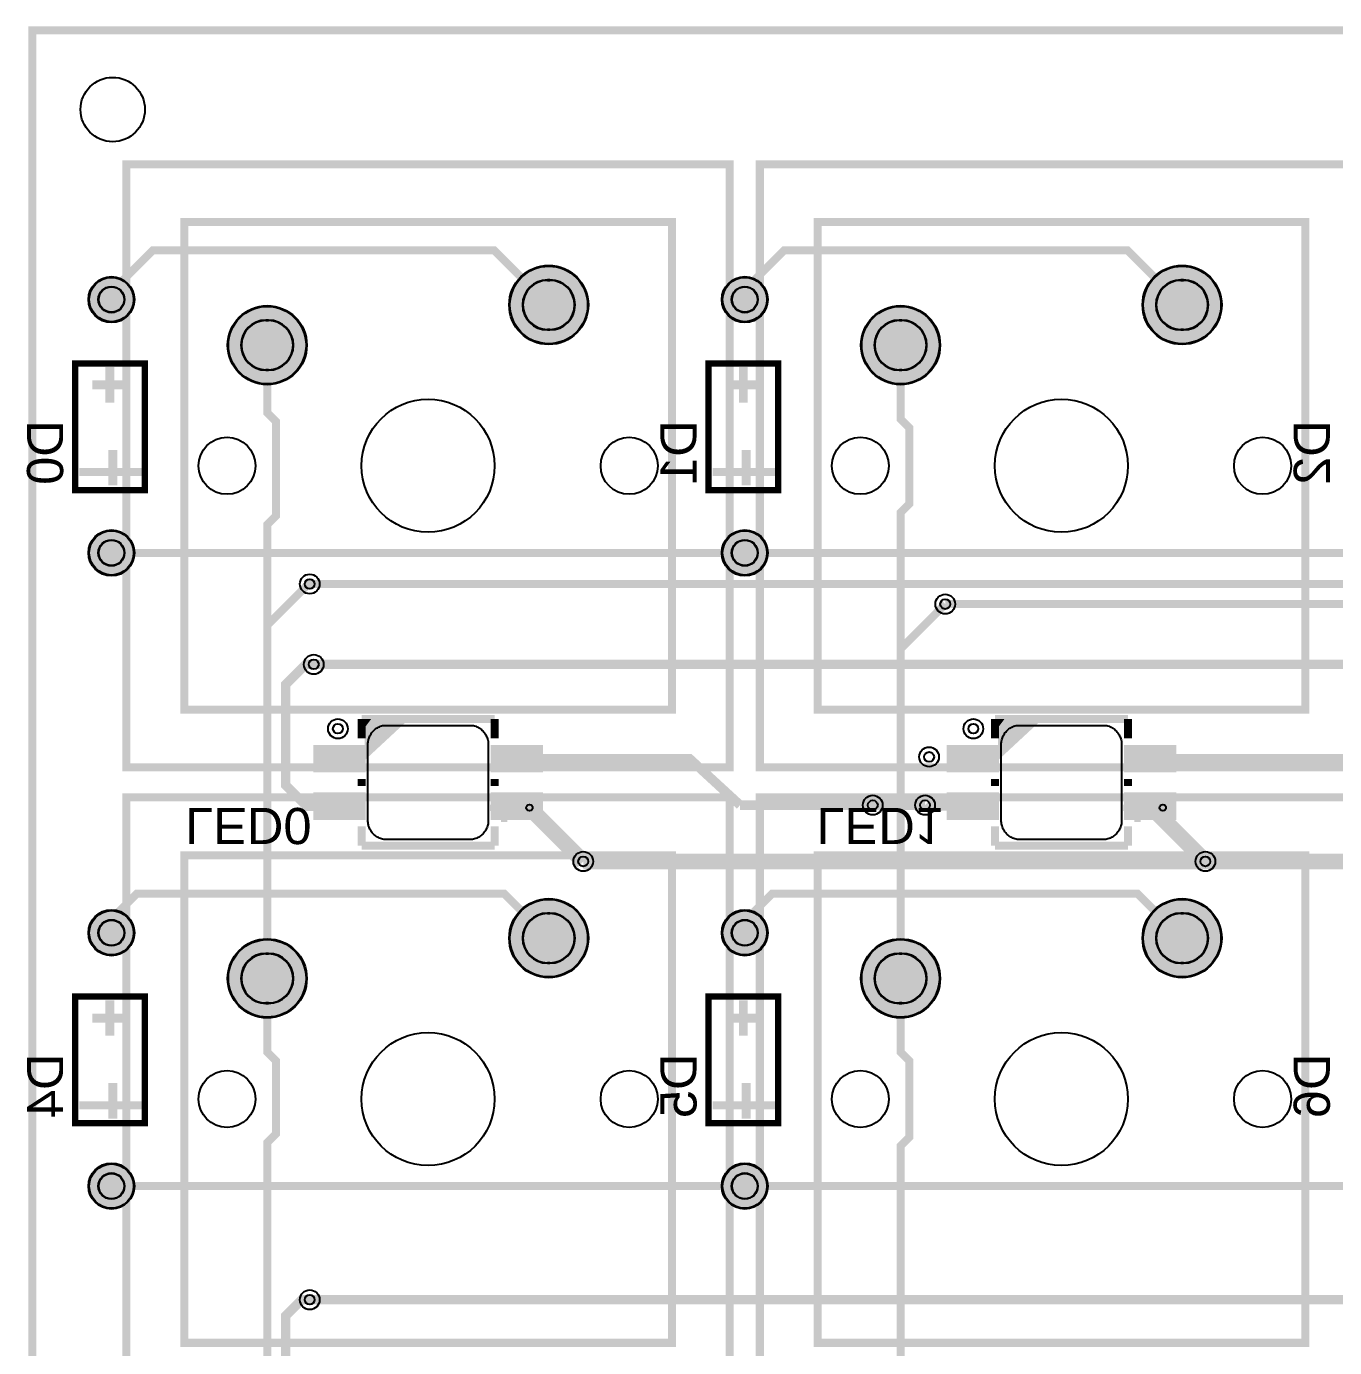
# Model space of a CAD drawing. Header units: millimetres. Extents: x 0 to 100, y 0 to 92.
# Drawn here: x -0.18 to 41.12, y 47.15 to 88.88 of the extents above; entities that cross this region are included whole.
import ezdxf

# ---------------------------------------------------------------- set-up
doc = ezdxf.new("R2010")
doc.units = ezdxf.units.MM
for name, color, linetype, true_color in [('BoardOutLine', 7, 'Continuous', 0xff00ff), ('BottomLayer', 7, 'Continuous', 0x0000ff), ('BottomPasteMaskLayer', 7, 'Continuous', 0x800000), ('BottomSilkLayer', 7, 'Continuous', 0x66cc33), ('BottomSolderMaskLayer', 7, 'Continuous', 0xaa00ff), ('Document', 7, 'Continuous', 0xffffff), ('Hole', 7, 'Continuous', 0x222222), ('Multi-Layer', 7, 'Continuous', 0xc0c0c0), ('TopLayer', 7, 'Continuous', 0xff0000), ('TopSilkLayer', 7, 'Continuous', 0xffcc00), ('TopSolderMaskLayer', 7, 'Continuous', 0x800080)]:
    doc.layers.add(name, color=color, linetype=linetype, true_color=true_color)
doc.styles.get("Standard").update_dxf_attribs({"font": 'arial.ttf'})

msp = doc.modelspace()

# ---------------------------------------------------------------- hatches: boundary and pattern name
at = {"layer": 'BottomLayer'}
for points in [[(10.5, 65.34), (8.9, 65.34), (8.9, 66.16), (10.5, 66.16)], [(16.1, 65.34), (14.5, 65.34), (14.5, 66.16), (16.1, 66.16)], [(30.5, 65.34), (28.9, 65.34), (28.9, 66.16), (30.5, 66.16)], [(36.1, 65.34), (34.5, 65.34), (34.5, 66.16), (36.1, 66.16)], [(10.5, 63.84), (8.9, 63.84), (8.9, 64.66), (10.5, 64.66)], [(16.1, 63.84), (14.5, 63.84), (14.5, 64.66), (16.1, 64.66)], [(30.5, 63.84), (28.9, 63.84), (28.9, 64.66), (30.5, 64.66)], [(36.1, 63.84), (34.5, 63.84), (34.5, 64.66), (36.1, 64.66)]]:
    msp.add_hatch(color=256, dxfattribs=at).paths.add_polyline_path(points)
at = {"layer": 'BottomPasteMaskLayer'}
for points in [[(10.5, 65.34), (8.9, 65.34), (8.9, 66.16), (10.5, 66.16)], [(16.1, 65.34), (14.5, 65.34), (14.5, 66.16), (16.1, 66.16)], [(30.5, 65.34), (28.9, 65.34), (28.9, 66.16), (30.5, 66.16)], [(36.1, 65.34), (34.5, 65.34), (34.5, 66.16), (36.1, 66.16)], [(10.5, 63.84), (8.9, 63.84), (8.9, 64.66), (10.5, 64.66)], [(16.1, 63.84), (14.5, 63.84), (14.5, 64.66), (16.1, 64.66)], [(30.5, 63.84), (28.9, 63.84), (28.9, 64.66), (30.5, 64.66)], [(36.1, 63.84), (34.5, 63.84), (34.5, 64.66), (36.1, 64.66)]]:
    msp.add_hatch(color=256, dxfattribs=at).paths.add_polyline_path(points)
at = {"layer": 'BottomSilkLayer'}
for points in [[(10.4, 66.6), (10.4, 67), (10.7, 67)], [(30.4, 66.6), (30.4, 67), (30.7, 67)]]:
    msp.add_hatch(color=256, dxfattribs=at).paths.add_polyline_path(points)
at = {"layer": 'BottomSolderMaskLayer'}
for points in [[(1.775, 80.25, 1), (3.225, 80.25, 1)], [(15.06, 80.08, 1), (17.561, 80.08, 1)], [(21.775, 80.25, 1), (23.225, 80.25, 1)], [(35.06, 80.08, 1), (37.561, 80.08, 1)], [(6.17, 78.81, 1), (8.671, 78.81, 1)], [(26.17, 78.81, 1), (28.671, 78.81, 1)], [(1.775, 72.25, 1), (3.225, 72.25, 1)], [(21.775, 72.25, 1), (23.225, 72.25, 1)], [(10.525, 65.315), (8.875, 65.315), (8.875, 66.185), (10.525, 66.185)], [(16.125, 65.315), (14.475, 65.315), (14.475, 66.185), (16.125, 66.185)], [(30.525, 65.315), (28.875, 65.315), (28.875, 66.185), (30.525, 66.185)], [(36.125, 65.315), (34.475, 65.315), (34.475, 66.185), (36.125, 66.185)], [(10.525, 63.815), (8.875, 63.815), (8.875, 64.685), (10.525, 64.685)], [(16.125, 63.815), (14.475, 63.815), (14.475, 64.685), (16.125, 64.685)], [(30.525, 63.815), (28.875, 63.815), (28.875, 64.685), (30.525, 64.685)], [(36.125, 63.815), (34.475, 63.815), (34.475, 64.685), (36.125, 64.685)], [(1.775, 60.25, 1), (3.225, 60.25, 1)], [(15.06, 60.08, 1), (17.561, 60.08, 1)], [(21.775, 60.25, 1), (23.225, 60.25, 1)], [(35.06, 60.08, 1), (37.561, 60.08, 1)], [(6.17, 58.81, 1), (8.671, 58.81, 1)], [(26.17, 58.81, 1), (28.671, 58.81, 1)], [(1.775, 52.25, 1), (3.225, 52.25, 1)], [(21.775, 52.25, 1), (23.225, 52.25, 1)]]:
    msp.add_hatch(color=256, dxfattribs=at).paths.add_polyline_path(points)
at = {"layer": 'Document'}
for points in [[(2.593, 77.277), (2.593, 78.117), (2.313, 78.117), (2.313, 77.277), (2.313, 76.997), (2.593, 76.997)], [(22.593, 77.277), (22.593, 78.117), (22.313, 78.117), (22.313, 77.277), (22.313, 76.997), (22.593, 76.997)], [(2.173, 77.417), (3.013, 77.417), (3.013, 77.697), (2.173, 77.697), (1.893, 77.697), (1.893, 77.417)], [(22.173, 77.417), (23.013, 77.417), (23.013, 77.697), (22.173, 77.697), (21.893, 77.697), (21.893, 77.417)], [(2.407, 75.223), (2.407, 74.383), (2.687, 74.383), (2.687, 75.223), (2.687, 75.503), (2.407, 75.503)], [(22.407, 75.223), (22.407, 74.383), (22.687, 74.383), (22.687, 75.223), (22.687, 75.503), (22.407, 75.503)], [(10.5, 65.7), (11.9, 67), (10.5, 67)], [(30.5, 65.7), (31.9, 67), (30.5, 67)], [(10, 65.6), (9.2, 65.6), (9.2, 65.8), (10.1, 65.8), (10.1, 65.7), (10.1, 65.6)], [(30, 65.6), (29.2, 65.6), (29.2, 65.8), (30.1, 65.8), (30.1, 65.7), (30.1, 65.6)], [(15.25, 64.1), (14.45, 64.1), (14.45, 64.3), (15.35, 64.3), (15.35, 64.2), (15.35, 64.1)], [(15, 64.55), (15, 63.75), (14.8, 63.75), (14.8, 64.65), (14.9, 64.65), (15, 64.65)], [(35.25, 64.1), (34.45, 64.1), (34.45, 64.3), (35.35, 64.3), (35.35, 64.2), (35.35, 64.1)], [(35, 64.55), (35, 63.75), (34.8, 63.75), (34.8, 64.65), (34.9, 64.65), (35, 64.65)], [(2.593, 57.277), (2.593, 58.117), (2.313, 58.117), (2.313, 57.277), (2.313, 56.997), (2.593, 56.997)], [(22.593, 57.277), (22.593, 58.117), (22.313, 58.117), (22.313, 57.277), (22.313, 56.997), (22.593, 56.997)], [(2.173, 57.417), (3.013, 57.417), (3.013, 57.697), (2.173, 57.697), (1.893, 57.697), (1.893, 57.417)], [(22.173, 57.417), (23.013, 57.417), (23.013, 57.697), (22.173, 57.697), (21.893, 57.697), (21.893, 57.417)], [(2.407, 55.223), (2.407, 54.383), (2.687, 54.383), (2.687, 55.223), (2.687, 55.503), (2.407, 55.503)], [(22.407, 55.223), (22.407, 54.383), (22.687, 54.383), (22.687, 55.223), (22.687, 55.503), (22.407, 55.503)]]:
    msp.add_hatch(color=256, dxfattribs=at).paths.add_polyline_path(points)
at = {"layer": 'Multi-Layer'}
for points in [[(15.085, 80.08, 1), (17.535, 80.08, 1)], [(35.085, 80.08, 1), (37.535, 80.08, 1)], [(1.8, 80.25, 1), (3.2, 80.25, 1)], [(21.8, 80.25, 1), (23.2, 80.25, 1)], [(6.195, 78.81, 1), (8.645, 78.81, 1)], [(26.195, 78.81, 1), (28.645, 78.81, 1)], [(1.8, 72.25, 1), (3.2, 72.25, 1)], [(21.8, 72.25, 1), (23.2, 72.25, 1)], [(1.8, 60.25, 1), (3.2, 60.25, 1)], [(15.085, 60.08, 1), (17.535, 60.08, 1)], [(21.8, 60.25, 1), (23.2, 60.25, 1)], [(35.085, 60.08, 1), (37.535, 60.08, 1)], [(6.195, 58.81, 1), (8.645, 58.81, 1)], [(26.195, 58.81, 1), (28.645, 58.81, 1)], [(1.8, 52.25, 1), (3.2, 52.25, 1)], [(21.8, 52.25, 1), (23.2, 52.25, 1)]]:
    msp.add_hatch(color=256, dxfattribs=at).paths.add_polyline_path(points)
at = {"layer": 'TopSolderMaskLayer'}
for points in [[(1.775, 80.25, 1), (3.225, 80.25, 1)], [(15.06, 80.08, 1), (17.561, 80.08, 1)], [(21.775, 80.25, 1), (23.225, 80.25, 1)], [(35.06, 80.08, 1), (37.561, 80.08, 1)], [(6.17, 78.81, 1), (8.671, 78.81, 1)], [(26.17, 78.81, 1), (28.671, 78.81, 1)], [(1.775, 72.25, 1), (3.225, 72.25, 1)], [(21.775, 72.25, 1), (23.225, 72.25, 1)], [(1.775, 60.25, 1), (3.225, 60.25, 1)], [(15.06, 60.08, 1), (17.561, 60.08, 1)], [(21.775, 60.25, 1), (23.225, 60.25, 1)], [(35.06, 60.08, 1), (37.561, 60.08, 1)], [(6.17, 58.81, 1), (8.671, 58.81, 1)], [(26.17, 58.81, 1), (28.671, 58.81, 1)], [(1.775, 52.25, 1), (3.225, 52.25, 1)], [(21.775, 52.25, 1), (23.225, 52.25, 1)]]:
    msp.add_hatch(color=256, dxfattribs=at).paths.add_polyline_path(points)

# ---------------------------------------------------------------- linework, layer by layer
at = {"layer": 'BoardOutLine', "const_width": 0.254}
msp.add_lwpolyline([(0, 88.75), (100, 88.75), (100, 0), (0, 0), (0, 88.75)], close=True, dxfattribs=at)
at = {"layer": 'BottomLayer'}
for points, const_width in [([(7.419, 78.811), (7.419, 76.68), (7.699, 76.398), (7.699, 73.421), (7.419, 73.142), (7.419, 71.232)], 0.254), ([(27.419, 78.811), (27.419, 76.48), (27.699, 76.2), (27.699, 73.8), (27.419, 73.52), (27.419, 58.811)], 0.254), ([(8.763, 71.267), (8.724, 71.267), (7.42, 69.963)], 0.254), ([(7.42, 71.232), (7.42, 58.81)], 0.254), ([(28.829, 70.632), (27.419, 69.212)], 0.254), ([(8.89, 68.727), (8.636, 68.727), (8.001, 68.092), (8.001, 64.917), (8.669, 64.249), (9.7, 64.249)], 0.3), ([(15.301, 65.75), (20.757, 65.75), (22.352, 64.282)], 0.3), ([(35.3, 65.75), (41.712, 65.75), (43.18, 64.282), (46.609, 64.282)], 0.3), ([(15.291, 64.257), (15.653, 64.25), (17.399, 62.504)], 0.5), ([(22.352, 64.282), (26.543, 64.282)], 0.3), ([(28.194, 64.282), (28.226, 64.25), (29.7, 64.257)], 0.3), ([(35.3, 64.25), (37.046, 62.504), (37.084, 62.504)], 0.5), ([(7.419, 58.811), (7.419, 56.48), (7.699, 56.2), (7.699, 53.899), (7.419, 53.62), (7.419, 38.811)], 0.254), ([(27.419, 58.811), (27.419, 56.48), (27.699, 56.2), (27.699, 53.8), (27.419, 53.52), (27.419, 38.811)], 0.254), ([(8.763, 48.661), (8.509, 48.661), (8.001, 48.153), (8.001, 44.978), (8.73, 44.249), (9.7, 44.249)], 0.3)]:
    msp.add_lwpolyline(points, dxfattribs=dict(at, const_width=const_width))
at = {"layer": 'BottomSilkLayer', "const_width": 0.2}
for points in [[(1.357, 78.234), (1.357, 74.234), (3.557, 74.234), (3.557, 78.234), (1.357, 78.234)], [(21.357, 78.234), (21.357, 74.234), (23.557, 74.234), (23.557, 78.234), (21.357, 78.234)], [(1.357, 58.234), (1.357, 54.234), (3.557, 54.234), (3.557, 58.234), (1.357, 58.234)], [(21.357, 58.234), (21.357, 54.234), (23.557, 54.234), (23.557, 58.234), (21.357, 58.234)]]:
    msp.add_lwpolyline(points, close=True, dxfattribs=at)
at = {"layer": 'BottomSilkLayer', "const_width": 0.254}
for points in [[(1.484, 74.805), (3.516, 74.805)], [(21.484, 74.805), (23.516, 74.805)], [(10.399, 66.521), (10.879, 66.999), (10.958, 66.999)], [(14.6, 67), (10.4, 67)], [(10.4, 66.9), (10.4, 67)], [(10.4, 66.391), (10.4, 66.9)], [(14.6, 66.9), (14.6, 67)], [(14.6, 66.391), (14.6, 66.9)], [(30.399, 66.521), (30.879, 66.999), (30.958, 66.999)], [(34.6, 67), (30.4, 67)], [(30.4, 66.9), (30.4, 67)], [(30.4, 66.391), (30.4, 66.9)], [(34.6, 66.9), (34.6, 67)], [(34.6, 66.391), (34.6, 66.9)], [(10.4, 64.891), (10.4, 65.109)], [(14.6, 64.891), (14.6, 65.109)], [(30.4, 64.891), (30.4, 65.109)], [(34.6, 64.891), (34.6, 65.109)], [(10.4, 63), (10.4, 63.609)], [(14.6, 63), (14.6, 63.609)], [(30.4, 63), (30.4, 63.609)], [(34.6, 63), (34.6, 63.609)], [(10.4, 63), (14.6, 63)], [(30.4, 63), (34.6, 63)], [(1.484, 54.805), (3.516, 54.805)], [(21.484, 54.805), (23.516, 54.805)]]:
    msp.add_lwpolyline(points, dxfattribs=at)
at = {"layer": 'BottomSolderMaskLayer'}
for points in [[(16.349, 80.871), (16.27, 80.871)], [(36.349, 80.871), (36.27, 80.871)], [(7.459, 79.601), (7.38, 79.601)], [(16.349, 79.289), (16.27, 79.289)], [(27.459, 79.601), (27.38, 79.601)], [(36.349, 79.289), (36.27, 79.289)], [(7.459, 78.019), (7.38, 78.019)], [(27.459, 78.019), (27.38, 78.019)], [(16.349, 60.871), (16.27, 60.871)], [(36.349, 60.871), (36.27, 60.871)], [(7.459, 59.601), (7.38, 59.601)], [(16.349, 59.289), (16.27, 59.289)], [(27.459, 59.601), (27.38, 59.601)], [(36.349, 59.289), (36.27, 59.289)], [(7.459, 58.019), (7.38, 58.019)], [(27.459, 58.019), (27.38, 58.019)]]:
    msp.add_lwpolyline(points, close=True, dxfattribs=at)
for centre, radius in [((2.5, 80.25), 0.725), ((16.31, 80.08), 1.25), ((22.5, 80.25), 0.725), ((36.31, 80.08), 1.25), ((2.5, 80.25), 0.414), ((22.5, 80.25), 0.414), ((7.42, 78.81), 1.25), ((27.42, 78.81), 1.25), ((2.5, 72.25), 0.725), ((2.5, 72.25), 0.414), ((22.5, 72.25), 0.725), ((22.5, 72.25), 0.414), ((2.5, 60.25), 0.725), ((16.31, 60.08), 1.25), ((22.5, 60.25), 0.725), ((36.31, 60.08), 1.25), ((2.5, 60.25), 0.414), ((22.5, 60.25), 0.414), ((7.42, 58.81), 1.25), ((27.42, 58.81), 1.25), ((2.5, 52.25), 0.725), ((2.5, 52.25), 0.414), ((22.5, 52.25), 0.725), ((22.5, 52.25), 0.414)]:
    msp.add_circle(centre, radius, dxfattribs=at)
for centre, start, end in [((16.27, 80.08), 90, 270), ((16.349, 80.08), 270, 90), ((36.27, 80.08), 90, 270), ((36.349, 80.08), 270, 90), ((7.38, 78.81), 90, 270), ((7.459, 78.81), 270, 90), ((27.38, 78.81), 90, 270), ((27.459, 78.81), 270, 90), ((16.27, 60.08), 90, 270), ((16.349, 60.08), 270, 90), ((36.27, 60.08), 90, 270), ((36.349, 60.08), 270, 90), ((7.38, 58.81), 90, 270), ((7.459, 58.81), 270, 90), ((27.38, 58.81), 90, 270), ((27.459, 58.81), 270, 90)]:
    msp.add_arc(centre, 0.791, start, end, dxfattribs=at)
at = {"layer": 'Document', "const_width": 0.254}
for points in [[(2.975, 84.525), (22.025, 84.525), (22.025, 65.475), (2.975, 65.475), (2.975, 84.525)], [(22.975, 84.525), (42.025, 84.525), (42.025, 65.475), (22.975, 65.475), (22.975, 84.525)], [(2.975, 64.525), (22.025, 64.525), (22.025, 45.475), (2.975, 45.475), (2.975, 64.525)], [(22.975, 64.525), (42.025, 64.525), (42.025, 45.475), (22.975, 45.475), (22.975, 64.525)]]:
    msp.add_lwpolyline(points, close=True, dxfattribs=at)
at = {"layer": 'Document'}
for centre in [(15.7, 64.2), (35.7, 64.2)]:
    msp.add_circle(centre, 0.1, dxfattribs=at)
at = {"layer": 'Hole'}
for centre in [(8.763, 71.267), (28.829, 70.632), (8.89, 68.727), (9.652, 66.695), (29.718, 66.695), (28.321, 65.806), (26.543, 64.282), (28.194, 64.282), (17.399, 62.504), (37.046, 62.504), (8.763, 48.661)]:
    msp.add_circle(centre, 0.155, dxfattribs=at)
at = {"layer": 'Multi-Layer'}
for points in [[(16.349, 80.855), (16.271, 80.855)], [(36.349, 80.855), (36.271, 80.855)], [(7.459, 79.585), (7.381, 79.585)], [(16.349, 79.305), (16.271, 79.305)], [(27.459, 79.585), (27.381, 79.585)], [(36.349, 79.305), (36.271, 79.305)], [(7.459, 78.035), (7.381, 78.035)], [(27.459, 78.035), (27.381, 78.035)], [(10.6, 66.2), (10.6, 66.235), (10.603, 66.271), (10.608, 66.306), (10.615, 66.341), (10.623, 66.375), (10.634, 66.409), (10.647, 66.442), (10.662, 66.474), (10.678, 66.505), (10.697, 66.535), (10.717, 66.565), (10.739, 66.592), (10.762, 66.619), (10.787, 66.644), (10.814, 66.668), (10.842, 66.69), (10.871, 66.71), (10.901, 66.729), (10.932, 66.745), (10.964, 66.76), (10.997, 66.773), (11.031, 66.784), (11.065, 66.793), (11.1, 66.8), (13.9, 66.8), (13.935, 66.793), (13.969, 66.784), (14.003, 66.773), (14.036, 66.76), (14.068, 66.745), (14.099, 66.729), (14.129, 66.71), (14.158, 66.69), (14.186, 66.668), (14.212, 66.644), (14.237, 66.619), (14.261, 66.592), (14.283, 66.565), (14.303, 66.535), (14.321, 66.505), (14.338, 66.474), (14.353, 66.442), (14.366, 66.409), (14.376, 66.375), (14.385, 66.341), (14.392, 66.306), (14.397, 66.271), (14.399, 66.235), (14.4, 66.2), (14.4, 66.2), (14.4, 63.8), (14.399, 63.765), (14.397, 63.729), (14.392, 63.694), (14.385, 63.659), (14.376, 63.625), (14.366, 63.591), (14.353, 63.558), (14.338, 63.526), (14.321, 63.495), (14.303, 63.465), (14.283, 63.435), (14.261, 63.408), (14.237, 63.381), (14.212, 63.356), (14.186, 63.332), (14.158, 63.31), (14.129, 63.29), (14.099, 63.271), (14.068, 63.255), (14.036, 63.24), (14.003, 63.227), (13.969, 63.216), (13.935, 63.207), (13.9, 63.2), (11.1, 63.2), (11.065, 63.207), (11.031, 63.216), (10.997, 63.227), (10.964, 63.24), (10.932, 63.255), (10.901, 63.271), (10.871, 63.29), (10.842, 63.31), (10.814, 63.332), (10.787, 63.356), (10.762, 63.381), (10.739, 63.408), (10.717, 63.435), (10.697, 63.465), (10.678, 63.495), (10.662, 63.526), (10.647, 63.558), (10.634, 63.591), (10.623, 63.625), (10.615, 63.659), (10.608, 63.694), (10.603, 63.729), (10.6, 63.765), (10.6, 63.8)], [(30.6, 66.2), (30.6, 66.235), (30.603, 66.271), (30.608, 66.306), (30.615, 66.341), (30.623, 66.375), (30.634, 66.409), (30.647, 66.442), (30.662, 66.474), (30.678, 66.505), (30.697, 66.535), (30.717, 66.565), (30.739, 66.592), (30.762, 66.619), (30.787, 66.644), (30.814, 66.668), (30.842, 66.69), (30.871, 66.71), (30.901, 66.729), (30.932, 66.745), (30.964, 66.76), (30.997, 66.773), (31.031, 66.784), (31.065, 66.793), (31.1, 66.8), (33.9, 66.8), (33.935, 66.793), (33.969, 66.784), (34.003, 66.773), (34.036, 66.76), (34.068, 66.745), (34.099, 66.729), (34.129, 66.71), (34.158, 66.69), (34.186, 66.668), (34.212, 66.644), (34.237, 66.619), (34.261, 66.592), (34.283, 66.565), (34.303, 66.535), (34.321, 66.505), (34.338, 66.474), (34.353, 66.442), (34.366, 66.409), (34.376, 66.375), (34.385, 66.341), (34.392, 66.306), (34.397, 66.271), (34.399, 66.235), (34.4, 66.2), (34.4, 66.2), (34.4, 63.8), (34.399, 63.765), (34.397, 63.729), (34.392, 63.694), (34.385, 63.659), (34.376, 63.625), (34.366, 63.591), (34.353, 63.558), (34.338, 63.526), (34.321, 63.495), (34.303, 63.465), (34.283, 63.435), (34.261, 63.408), (34.237, 63.381), (34.212, 63.356), (34.186, 63.332), (34.158, 63.31), (34.129, 63.29), (34.099, 63.271), (34.068, 63.255), (34.036, 63.24), (34.003, 63.227), (33.969, 63.216), (33.935, 63.207), (33.9, 63.2), (31.1, 63.2), (31.065, 63.207), (31.031, 63.216), (30.997, 63.227), (30.964, 63.24), (30.932, 63.255), (30.901, 63.271), (30.871, 63.29), (30.842, 63.31), (30.814, 63.332), (30.787, 63.356), (30.762, 63.381), (30.739, 63.408), (30.717, 63.435), (30.697, 63.465), (30.678, 63.495), (30.662, 63.526), (30.647, 63.558), (30.634, 63.591), (30.623, 63.625), (30.615, 63.659), (30.608, 63.694), (30.603, 63.729), (30.6, 63.765), (30.6, 63.8)], [(16.349, 60.855), (16.271, 60.855)], [(36.349, 60.855), (36.271, 60.855)], [(7.459, 59.585), (7.381, 59.585)], [(16.349, 59.305), (16.271, 59.305)], [(27.459, 59.585), (27.381, 59.585)], [(36.349, 59.305), (36.271, 59.305)], [(7.459, 58.035), (7.381, 58.035)], [(27.459, 58.035), (27.381, 58.035)]]:
    msp.add_lwpolyline(points, close=True, dxfattribs=at)
for centre, radius in [((2.54, 86.253), 1.016), ((16.31, 80.08), 1.225), ((36.31, 80.08), 1.225), ((2.5, 80.25), 0.7), ((2.5, 80.25), 0.4), ((22.5, 80.25), 0.7), ((22.5, 80.25), 0.4), ((7.42, 78.81), 1.225), ((27.42, 78.81), 1.225), ((12.5, 75), 2.1), ((32.5, 75), 2.1), ((6.15, 75), 0.9), ((18.85, 75), 0.9), ((26.15, 75), 0.9), ((38.85, 75), 0.9), ((2.5, 72.25), 0.7), ((2.5, 72.25), 0.4), ((22.5, 72.25), 0.7), ((22.5, 72.25), 0.4), ((8.763, 71.267), 0.31), ((28.829, 70.632), 0.31), ((8.89, 68.727), 0.31), ((9.652, 66.695), 0.31), ((29.718, 66.695), 0.31), ((28.321, 65.806), 0.31), ((26.543, 64.282), 0.31), ((28.194, 64.282), 0.31), ((17.399, 62.504), 0.31), ((37.046, 62.504), 0.31), ((2.5, 60.25), 0.7), ((16.31, 60.08), 1.225), ((22.5, 60.25), 0.7), ((36.31, 60.08), 1.225), ((2.5, 60.25), 0.4), ((22.5, 60.25), 0.4), ((7.42, 58.81), 1.225), ((27.42, 58.81), 1.225), ((12.5, 55), 2.1), ((32.5, 55), 2.1), ((6.15, 55), 0.9), ((18.85, 55), 0.9), ((26.15, 55), 0.9), ((38.85, 55), 0.9), ((2.5, 52.25), 0.7), ((2.5, 52.25), 0.4), ((22.5, 52.25), 0.7), ((22.5, 52.25), 0.4), ((8.763, 48.661), 0.31)]:
    msp.add_circle(centre, radius, dxfattribs=at)
for centre, start, end in [((16.271, 80.08), 90, 270), ((16.349, 80.08), 270, 90), ((36.271, 80.08), 90, 270), ((36.349, 80.08), 270, 90), ((7.381, 78.81), 90, 270), ((7.459, 78.81), 270, 90), ((27.381, 78.81), 90, 270), ((27.459, 78.81), 270, 90), ((16.271, 60.08), 90, 270), ((16.349, 60.08), 270, 90), ((36.271, 60.08), 90, 270), ((36.349, 60.08), 270, 90), ((7.381, 58.81), 90, 270), ((7.459, 58.81), 270, 90), ((27.381, 58.81), 90, 270), ((27.459, 58.81), 270, 90)]:
    msp.add_arc(centre, 0.775, start, end, dxfattribs=at)
at = {"layer": 'TopLayer'}
for points, const_width in [([(2.5, 80.25), (2.5, 80.498), (3.81, 81.808), (14.582, 81.808), (16.31, 80.08)], 0.254), ([(22.5, 80.25), (22.5, 80.559), (23.749, 81.808), (34.582, 81.808), (36.31, 80.08)], 0.254), ([(2.5, 72.25), (22.5, 72.25)], 0.254), ([(42.5, 72.25), (22.5, 72.25)], 0.254), ([(8.763, 71.267), (74.295, 71.267), (78.613, 71.267), (85.471, 64.409)], 0.254), ([(85.471, 63.52), (78.359, 70.632), (28.829, 70.632)], 0.254), ([(54.991, 68.727), (8.89, 68.727)], 0.3), ([(26.543, 64.282), (28.194, 64.282)], 0.3), ([(78.232, 63.901), (78.232, 58.694), (76.962, 57.424), (76.962, 49.169), (76.454, 48.661), (8.763, 48.661)], 0.3), ([(67.056, 62.504), (17.399, 62.504)], 0.5), ([(2.499, 60.251), (2.499, 60.686), (3.302, 61.488), (14.902, 61.488), (16.309, 60.081)], 0.254), ([(22.499, 60.251), (22.499, 60.619), (23.368, 61.488), (34.902, 61.488), (36.309, 60.081)], 0.254), ([(2.5, 52.25), (22.5, 52.25)], 0.254), ([(22.5, 52.25), (42.5, 52.25)], 0.254)]:
    msp.add_lwpolyline(points, dxfattribs=dict(at, const_width=const_width))
at = {"layer": 'TopSilkLayer', "const_width": 0.254}
for points in [[(4.8, 82.7), (20.2, 82.7), (20.2, 67.3), (4.8, 67.3), (4.8, 82.7)], [(24.8, 82.7), (40.2, 82.7), (40.2, 67.3), (24.8, 67.3), (24.8, 82.7)], [(4.8, 62.7), (20.2, 62.7), (20.2, 47.3), (4.8, 47.3), (4.8, 62.7)], [(24.8, 62.7), (40.2, 62.7), (40.2, 47.3), (24.8, 47.3), (24.8, 62.7)]]:
    msp.add_lwpolyline(points, close=True, dxfattribs=at)
at = {"layer": 'TopSolderMaskLayer'}
for points in [[(16.349, 80.871), (16.27, 80.871)], [(36.349, 80.871), (36.27, 80.871)], [(7.459, 79.601), (7.38, 79.601)], [(16.349, 79.289), (16.27, 79.289)], [(27.459, 79.601), (27.38, 79.601)], [(36.349, 79.289), (36.27, 79.289)], [(7.459, 78.019), (7.38, 78.019)], [(27.459, 78.019), (27.38, 78.019)], [(16.349, 60.871), (16.27, 60.871)], [(36.349, 60.871), (36.27, 60.871)], [(7.459, 59.601), (7.38, 59.601)], [(16.349, 59.289), (16.27, 59.289)], [(27.459, 59.601), (27.38, 59.601)], [(36.349, 59.289), (36.27, 59.289)], [(7.459, 58.019), (7.38, 58.019)], [(27.459, 58.019), (27.38, 58.019)]]:
    msp.add_lwpolyline(points, close=True, dxfattribs=at)
for centre, radius in [((2.5, 80.25), 0.725), ((16.31, 80.08), 1.25), ((22.5, 80.25), 0.725), ((36.31, 80.08), 1.25), ((2.5, 80.25), 0.414), ((22.5, 80.25), 0.414), ((7.42, 78.81), 1.25), ((27.42, 78.81), 1.25), ((2.5, 72.25), 0.725), ((2.5, 72.25), 0.414), ((22.5, 72.25), 0.725), ((22.5, 72.25), 0.414), ((2.5, 60.25), 0.725), ((16.31, 60.08), 1.25), ((22.5, 60.25), 0.725), ((36.31, 60.08), 1.25), ((2.5, 60.25), 0.414), ((22.5, 60.25), 0.414), ((7.42, 58.81), 1.25), ((27.42, 58.81), 1.25), ((2.5, 52.25), 0.725), ((2.5, 52.25), 0.414), ((22.5, 52.25), 0.725), ((22.5, 52.25), 0.414)]:
    msp.add_circle(centre, radius, dxfattribs=at)
for centre, start, end in [((16.27, 80.08), 90, 270), ((16.349, 80.08), 270, 90), ((36.27, 80.08), 90, 270), ((36.349, 80.08), 270, 90), ((7.38, 78.81), 90, 270), ((7.459, 78.81), 270, 90), ((27.38, 78.81), 90, 270), ((27.459, 78.81), 270, 90), ((16.27, 60.08), 90, 270), ((16.349, 60.08), 270, 90), ((36.27, 60.08), 90, 270), ((36.349, 60.08), 270, 90), ((7.38, 58.81), 90, 270), ((7.459, 58.81), 270, 90), ((27.38, 58.81), 90, 270), ((27.459, 58.81), 270, 90)]:
    msp.add_arc(centre, 0.791, start, end, dxfattribs=at)

# ---------------------------------------------------------------- texts
at = {"layer": 'BottomSilkLayer', "text_generation_flag": 2}
for s, rotation, p in [('D0', 90, (0.976, 76.44)), ('D1', 90, (20.976, 76.44)), ('D2', 90, (40.976, 76.44)), ('LED0', 180, (4.826, 64.194)), ('LED1', 180, (24.765, 64.194)), ('D4', 90, (0.976, 56.44)), ('D5', 90, (20.976, 56.44)), ('D6', 90, (40.976, 56.44))]:
    msp.add_text(s, height=1.143, rotation=rotation, dxfattribs=at).set_placement(p)

doc.saveas('drawing.dxf')
